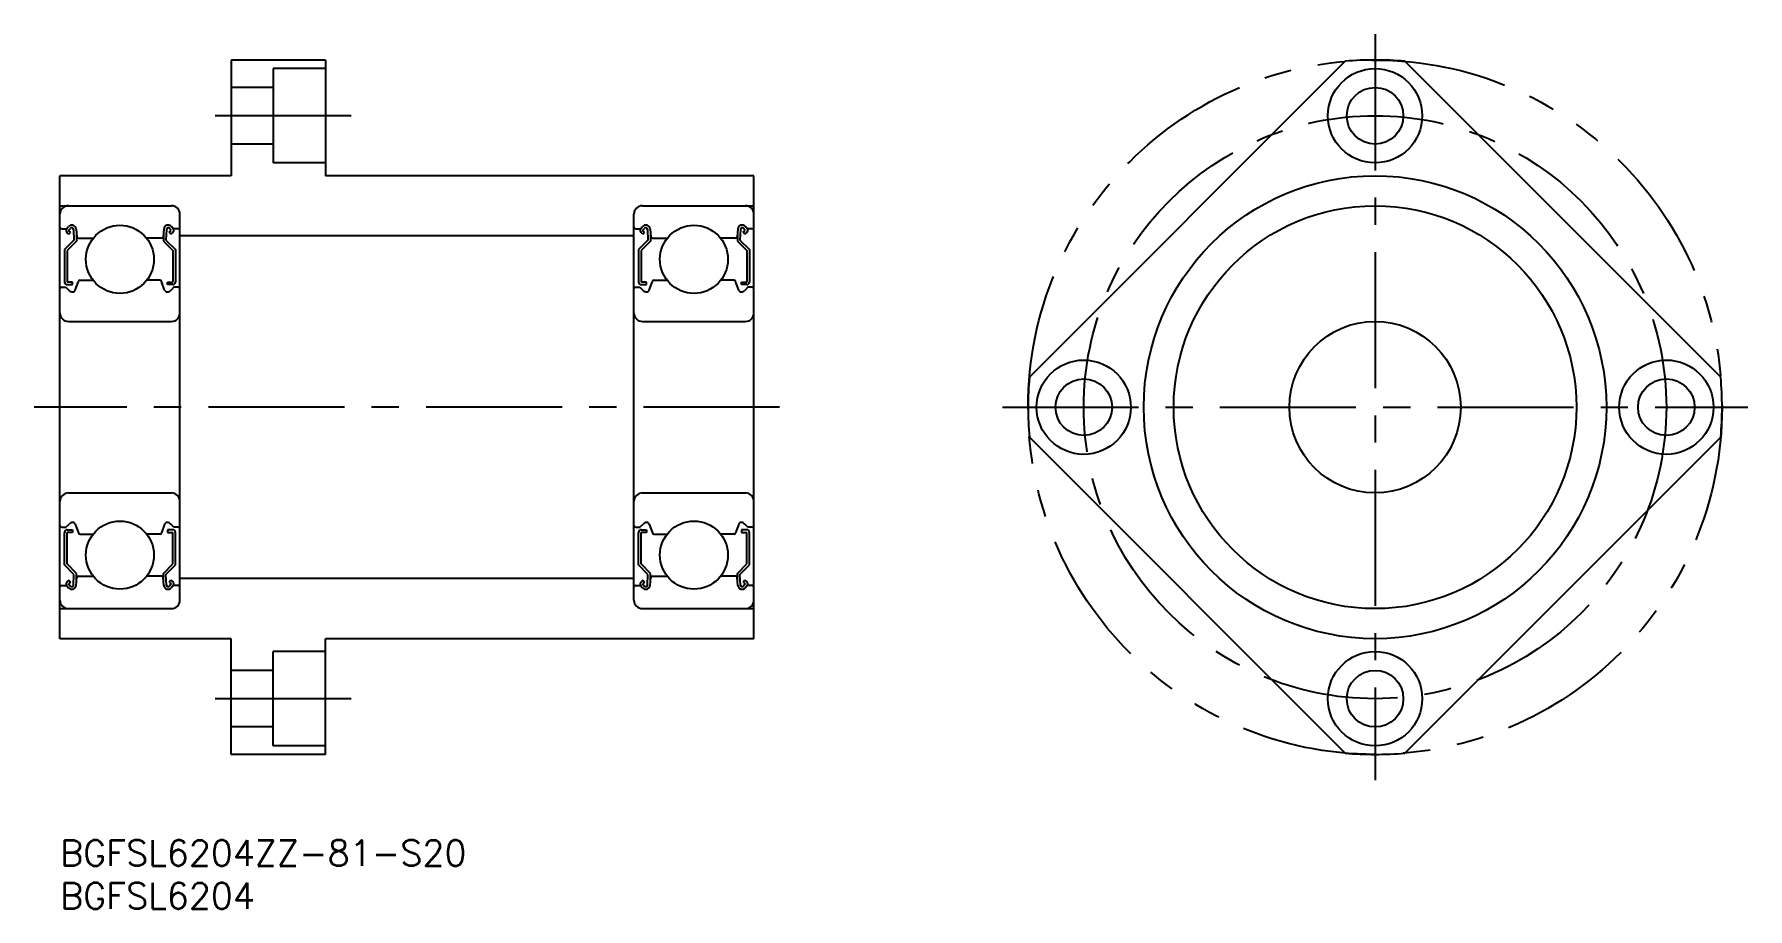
# Model space of a CAD drawing. Extents: x -3 to 197, y -8 to 94.
import ezdxf

# ---------------------------------------------------------------- set-up
doc = ezdxf.new("R2010")
doc.units = 0
doc.header["$LTSCALE"] = 0.5
doc.linetypes.add('CENTER', pattern=[50.8, 31.75, -6.35, 6.35, -6.35])
doc.linetypes.add('PHANTOM', pattern=[63.5, 31.75, -6.35, 6.35, -6.35, 6.35, -6.35])
for name, color, linetype in [('MSM_CENTER', 1, 'CENTER'), ('MSM_CONTINUOUS', 7, 'CONTINUOUS'), ('MSM_IMAGINARY', 6, 'PHANTOM'), ('MSM_PART_NUMBER', 7, 'CONTINUOUS')]:
    doc.layers.add(name, color=color, linetype=linetype)
doc.styles.get("Standard").update_dxf_attribs({"font": 'txt.shx', "height": 3, "bigfont": 'bigfont.shx'})

# ---------------------------------------------------------------- blocks, each defined once
blk = doc.blocks.new('*U25')
at = {"layer": 'MSM_PART_NUMBER'}
blk.add_text('BGFSL6204ZZ-81-S20', height=3, dxfattribs=at).set_placement((0, -3))
blk = doc.blocks.new('*U26')
at = {"layer": 'MSM_PART_NUMBER'}
blk.add_text('BGFSL6204', height=3, dxfattribs=at).set_placement((0, -8))

msp = doc.modelspace()

# ---------------------------------------------------------------- linework, layer by layer
at = {"layer": 'MSM_CENTER'}
for p, q in [((153.5, 94), (153.5, 7)), ((34, 84.5), (17, 84.5)), ((84, 50.5), (-3, 50.5)), ((110, 50.5), (197, 50.5)), ((34, 16.5), (17, 16.5))]:
    msp.add_line(p, q, dxfattribs=at)
msp.add_circle((153.5, 50.5), 34, dxfattribs=at)
at = {"layer": 'MSM_CONTINUOUS'}
for p, q in [((31, 91), (20, 91)), ((20, 91), (20, 77.5)), ((31, 91), (31, 77.5)), ((150.01, 90.85), (113.15, 53.99)), ((156.99, 90.85), (193.85, 53.99)), ((31, 90), (24.9, 90)), ((24.9, 90), (24.9, 79)), ((24.9, 87.8), (20, 87.8)), ((24.9, 81.2), (20, 81.2)), ((31, 79), (24.9, 79)), ((0, 23.5), (0, 77.5)), ((20, 77.5), (0, 77.5)), ((81, 77.5), (31, 77.5)), ((81, 23.5), (81, 77.5)), ((0, 74), (13, 74)), ((14, 28), (14, 73)), ((67, 28), (67, 73)), ((68, 74), (81, 74)), ((0.2, 71.3), (0.78, 71.3)), ((1.63, 70), (0.53, 68.9)), ((0.78, 71.3), (1, 71.56)), ((1.05, 70.68), (0.82, 70.88)), ((1.01, 71.11), (1.23, 71.36)), ((1.24, 70.91), (1.01, 71.11)), ((1.05, 70.68), (1.24, 70.91)), ((1.58, 71.24), (1.63, 70)), ((1.88, 71.28), (1.96, 70.38)), ((1.93, 70.73), (1.93, 69.88)), ((2.16, 70.2), (3.88, 70.2)), ((11.84, 70.2), (10.12, 70.2)), ((12.12, 71.28), (12.04, 70.38)), ((12.07, 70.73), (12.07, 69.88)), ((12.42, 71.24), (12.37, 70)), ((12.37, 70), (13.47, 68.9)), ((12.76, 70.91), (12.99, 71.11)), ((12.95, 70.68), (12.76, 70.91)), ((12.99, 71.11), (12.77, 71.36)), ((12.95, 70.68), (13.18, 70.88)), ((13.22, 71.3), (13, 71.56)), ((13.8, 71.3), (13.22, 71.3)), ((67, 70.5), (14, 70.5)), ((67.2, 71.3), (67.78, 71.3)), ((68.63, 70), (67.53, 68.9)), ((67.78, 71.3), (68, 71.56)), ((68.05, 70.68), (67.82, 70.88)), ((68.01, 71.11), (68.23, 71.36)), ((68.24, 70.91), (68.01, 71.11)), ((68.05, 70.68), (68.24, 70.91)), ((68.58, 71.24), (68.63, 70)), ((68.88, 71.28), (68.96, 70.38)), ((68.93, 70.73), (68.93, 69.88)), ((69.16, 70.2), (70.88, 70.2)), ((78.84, 70.2), (77.12, 70.2)), ((79.12, 71.28), (79.04, 70.38)), ((79.07, 70.73), (79.07, 69.88)), ((79.42, 71.24), (79.37, 70)), ((79.37, 70), (80.47, 68.9)), ((79.76, 70.91), (79.99, 71.11)), ((79.95, 70.68), (79.76, 70.91)), ((79.99, 71.11), (79.77, 71.36)), ((79.95, 70.68), (80.18, 70.88)), ((80.22, 71.3), (80, 71.56)), ((80.8, 71.3), (80.22, 71.3)), ((0.53, 68.9), (0.53, 65.1)), ((1.93, 69.88), (0.83, 68.78)), ((0.83, 68.78), (0.83, 65.1)), ((12.07, 69.88), (13.17, 68.78)), ((13.17, 68.78), (13.17, 65.1)), ((13.47, 68.9), (13.47, 65.1)), ((67.53, 68.9), (67.53, 65.1)), ((68.93, 69.88), (67.83, 68.78)), ((67.83, 68.78), (67.83, 65.1)), ((79.07, 69.88), (80.17, 68.78)), ((80.17, 68.78), (80.17, 65.1)), ((80.47, 68.9), (80.47, 65.1)), ((0.2, 64.5), (0.7, 64.5)), ((0.7, 64.5), (1.07, 64.13)), ((1.45, 65.1), (0.83, 65.1)), ((0.83, 64.8), (1.45, 64.8)), ((1.45, 64.8), (1.45, 65.1)), ((1.78, 64.15), (2.15, 65.17)), ((2.34, 65.3), (3.88, 65.3)), ((11.66, 65.3), (10.12, 65.3)), ((12.22, 64.15), (11.85, 65.17)), ((12.55, 64.8), (12.55, 65.1)), ((12.55, 65.1), (13.17, 65.1)), ((13.17, 64.8), (12.55, 64.8)), ((13.3, 64.5), (12.93, 64.13)), ((13.8, 64.5), (13.3, 64.5)), ((67.2, 64.5), (67.7, 64.5)), ((67.7, 64.5), (68.07, 64.13)), ((68.45, 65.1), (67.83, 65.1)), ((67.83, 64.8), (68.45, 64.8)), ((68.45, 64.8), (68.45, 65.1)), ((68.78, 64.15), (69.15, 65.17)), ((69.34, 65.3), (70.88, 65.3)), ((78.66, 65.3), (77.12, 65.3)), ((79.22, 64.15), (78.85, 65.17)), ((79.55, 64.8), (79.55, 65.1)), ((79.55, 65.1), (80.17, 65.1)), ((80.17, 64.8), (79.55, 64.8)), ((80.3, 64.5), (79.93, 64.13)), ((80.8, 64.5), (80.3, 64.5)), ((1, 60.5), (13, 60.5)), ((68, 60.5), (80, 60.5)), ((113.15, 47.01), (150.01, 10.15)), ((156.99, 10.15), (193.85, 47.01)), ((1, 40.5), (13, 40.5)), ((68, 40.5), (80, 40.5)), ((0.2, 36.5), (0.7, 36.5)), ((0.7, 36.5), (1.07, 36.87)), ((0.83, 36.2), (1.45, 36.2)), ((1.45, 36.2), (1.45, 35.9)), ((1.78, 36.85), (2.15, 35.83)), ((12.22, 36.85), (11.85, 35.83)), ((12.55, 36.2), (12.55, 35.9)), ((13.17, 36.2), (12.55, 36.2)), ((13.3, 36.5), (12.93, 36.87)), ((13.8, 36.5), (13.3, 36.5)), ((67.2, 36.5), (67.7, 36.5)), ((67.7, 36.5), (68.07, 36.87)), ((67.83, 36.2), (68.45, 36.2)), ((68.45, 36.2), (68.45, 35.9)), ((68.78, 36.85), (69.15, 35.83)), ((79.22, 36.85), (78.85, 35.83)), ((79.55, 36.2), (79.55, 35.9)), ((80.17, 36.2), (79.55, 36.2)), ((80.3, 36.5), (79.93, 36.87)), ((80.8, 36.5), (80.3, 36.5)), ((0.53, 32.1), (0.53, 35.9)), ((0.83, 32.22), (0.83, 35.9)), ((1.45, 35.9), (0.83, 35.9)), ((2.34, 35.7), (3.88, 35.7)), ((11.66, 35.7), (10.12, 35.7)), ((12.55, 35.9), (13.17, 35.9)), ((13.17, 32.22), (13.17, 35.9)), ((13.47, 32.1), (13.47, 35.9)), ((67.53, 32.1), (67.53, 35.9)), ((67.83, 32.22), (67.83, 35.9)), ((68.45, 35.9), (67.83, 35.9)), ((69.34, 35.7), (70.88, 35.7)), ((78.66, 35.7), (77.12, 35.7)), ((79.55, 35.9), (80.17, 35.9)), ((80.17, 32.22), (80.17, 35.9)), ((80.47, 32.1), (80.47, 35.9)), ((1.63, 31), (0.53, 32.1)), ((1.93, 31.12), (0.83, 32.22)), ((12.07, 31.12), (13.17, 32.22)), ((12.37, 31), (13.47, 32.1)), ((68.63, 31), (67.53, 32.1)), ((68.93, 31.12), (67.83, 32.22)), ((79.07, 31.12), (80.17, 32.22)), ((79.37, 31), (80.47, 32.1)), ((1.05, 30.32), (0.82, 30.12)), ((1.24, 30.09), (1.01, 29.89)), ((1.05, 30.32), (1.24, 30.09)), ((1.58, 29.76), (1.63, 31)), ((1.88, 29.72), (1.96, 30.62)), ((1.93, 30.27), (1.93, 31.12)), ((2.16, 30.8), (3.88, 30.8)), ((11.84, 30.8), (10.12, 30.8)), ((12.12, 29.72), (12.04, 30.62)), ((12.07, 30.27), (12.07, 31.12)), ((12.42, 29.76), (12.37, 31)), ((12.95, 30.32), (12.76, 30.09)), ((12.76, 30.09), (12.99, 29.89)), ((12.95, 30.32), (13.18, 30.12)), ((67, 30.5), (14, 30.5)), ((68.05, 30.32), (67.82, 30.12)), ((68.24, 30.09), (68.01, 29.89)), ((68.05, 30.32), (68.24, 30.09)), ((68.58, 29.76), (68.63, 31)), ((68.88, 29.72), (68.96, 30.62)), ((68.93, 30.27), (68.93, 31.12)), ((69.16, 30.8), (70.88, 30.8)), ((78.84, 30.8), (77.12, 30.8)), ((79.12, 29.72), (79.04, 30.62)), ((79.07, 30.27), (79.07, 31.12)), ((79.42, 29.76), (79.37, 31)), ((79.95, 30.32), (79.76, 30.09)), ((79.76, 30.09), (79.99, 29.89)), ((79.95, 30.32), (80.18, 30.12)), ((0.2, 29.7), (0.78, 29.7)), ((0.78, 29.7), (1, 29.44)), ((1.01, 29.89), (1.23, 29.64)), ((12.99, 29.89), (12.77, 29.64)), ((13.22, 29.7), (13, 29.44)), ((13.8, 29.7), (13.22, 29.7)), ((67.2, 29.7), (67.78, 29.7)), ((67.78, 29.7), (68, 29.44)), ((68.01, 29.89), (68.23, 29.64)), ((79.99, 29.89), (79.77, 29.64)), ((80.22, 29.7), (80, 29.44)), ((80.8, 29.7), (80.22, 29.7)), ((0, 27), (13, 27)), ((68, 27), (81, 27)), ((20, 23.5), (0, 23.5)), ((20, 10), (20, 23.5)), ((31, 10), (31, 23.5)), ((81, 23.5), (31, 23.5)), ((31, 22), (24.9, 22)), ((24.9, 11), (24.9, 22)), ((24.9, 19.8), (20, 19.8)), ((24.9, 13.2), (20, 13.2)), ((31, 11), (24.9, 11)), ((31, 10), (20, 10))]:
    msp.add_line(p, q, dxfattribs=at)
for centre, radius in [((153.5, 84.5), 5.5), ((153.5, 84.5), 3.3), ((153.5, 50.5), 27), ((153.5, 50.5), 23.5), ((7, 67.75), 3.97), ((74, 67.75), 3.97), ((153.5, 50.5), 10), ((119.5, 50.5), 5.5), ((187.5, 50.5), 5.5), ((119.5, 50.5), 3.3), ((187.5, 50.5), 3.3), ((7, 33.25), 3.97), ((74, 33.25), 3.97), ((153.5, 16.5), 5.5), ((153.5, 16.5), 3.3)]:
    msp.add_circle(centre, radius, dxfattribs=at)
for centre, radius, start, end in [((153.5, 50.5), 40.5, 85.0546, 94.9454), ((1, 73), 1, 90, 180), ((13, 73), 1, 0, 90), ((68, 73), 1, 90, 180), ((80, 73), 1, 0, 90), ((0.2, 71.5), 0.2, 180, 270), ((1.01, 71.11), 0.3, 139.9098, 229.9963), ((1.38, 71.24), 0.5, 4.987, 139.9098), ((1.38, 71.24), 0.2, 2.3754, 139.9922), ((2.16, 70.4), 0.2, 184.987, 270), ((11.84, 70.4), 0.2, 270, 355.013), ((12.62, 71.24), 0.5, 40.0902, 175.013), ((12.62, 71.24), 0.2, 40.0078, 177.6246), ((12.99, 71.11), 0.3, 310.0037, 40.0902), ((13.8, 71.5), 0.2, 270, 0), ((67.2, 71.5), 0.2, 180, 270), ((68.01, 71.11), 0.3, 139.9098, 229.9963), ((68.38, 71.24), 0.5, 4.987, 139.9098), ((68.38, 71.24), 0.2, 2.3754, 139.9922), ((69.16, 70.4), 0.2, 184.987, 270), ((78.84, 70.4), 0.2, 270, 355.013), ((79.62, 71.24), 0.5, 40.0902, 175.013), ((79.62, 71.24), 0.2, 40.0078, 177.6246), ((79.99, 71.11), 0.3, 310.0037, 40.0902), ((80.8, 71.5), 0.2, 270, 0), ((0.2, 64.3), 0.2, 90, 180), ((0.83, 65.1), 0.3, 180, 270), ((1.5, 64.55), 0.6, 225, 267.9591), ((1.5, 64.25), 0.3, 265.5374, 340.0299), ((2.34, 65.1), 0.2, 90, 160.0299), ((11.66, 65.1), 0.2, 19.9701, 90), ((12.5, 64.25), 0.3, 199.9701, 274.4626), ((12.5, 64.55), 0.6, 272.0409, 315), ((13.17, 65.1), 0.3, 270, 0), ((13.8, 64.3), 0.2, 0, 90), ((67.2, 64.3), 0.2, 90, 180), ((67.83, 65.1), 0.3, 180, 270), ((68.5, 64.55), 0.6, 225, 267.9591), ((68.5, 64.25), 0.3, 265.5374, 340.0299), ((69.34, 65.1), 0.2, 90, 160.0299), ((78.66, 65.1), 0.2, 19.9701, 90), ((79.5, 64.25), 0.3, 199.9701, 274.4626), ((79.5, 64.55), 0.6, 272.0409, 315), ((80.17, 65.1), 0.3, 270, 0), ((80.8, 64.3), 0.2, 0, 90), ((1, 61.5), 1, 180, 270), ((13, 61.5), 1, 270, 0), ((68, 61.5), 1, 180, 270), ((80, 61.5), 1, 270, 0), ((153.5, 50.5), 40.5, 175.0546, 184.9454), ((153.5, 50.5), 40.5, 355.0546, 4.9454), ((1, 39.5), 1, 90, 180), ((13, 39.5), 1, 0, 90), ((68, 39.5), 1, 90, 180), ((80, 39.5), 1, 0, 90), ((0.2, 36.7), 0.2, 180, 270), ((0.83, 35.9), 0.3, 90, 180), ((1.5, 36.45), 0.6, 92.0409, 135), ((1.5, 36.75), 0.3, 19.9701, 94.4626), ((12.5, 36.75), 0.3, 85.5374, 160.0299), ((12.5, 36.45), 0.6, 45, 87.9591), ((13.17, 35.9), 0.3, 0, 90), ((13.8, 36.7), 0.2, 270, 0), ((67.2, 36.7), 0.2, 180, 270), ((67.83, 35.9), 0.3, 90, 180), ((68.5, 36.45), 0.6, 92.0409, 135), ((68.5, 36.75), 0.3, 19.9701, 94.4626), ((79.5, 36.75), 0.3, 85.5374, 160.0299), ((79.5, 36.45), 0.6, 45, 87.9591), ((80.17, 35.9), 0.3, 0, 90), ((80.8, 36.7), 0.2, 270, 0), ((2.34, 35.9), 0.2, 199.9701, 270), ((11.66, 35.9), 0.2, 270, 340.0299), ((69.34, 35.9), 0.2, 199.9701, 270), ((78.66, 35.9), 0.2, 270, 340.0299), ((1.01, 29.89), 0.3, 130.0037, 220.0902), ((2.16, 30.6), 0.2, 90, 175.013), ((11.84, 30.6), 0.2, 4.987, 90), ((12.99, 29.89), 0.3, 319.9098, 49.9963), ((68.01, 29.89), 0.3, 130.0037, 220.0902), ((69.16, 30.6), 0.2, 90, 175.013), ((78.84, 30.6), 0.2, 4.987, 90), ((79.99, 29.89), 0.3, 319.9098, 49.9963), ((0.2, 29.5), 0.2, 90, 180), ((1.38, 29.76), 0.5, 220.0902, 355.013), ((1.38, 29.76), 0.2, 220.0078, 357.6246), ((12.62, 29.76), 0.5, 184.987, 319.9098), ((12.62, 29.76), 0.2, 182.3754, 319.9922), ((13.8, 29.5), 0.2, 0, 90), ((67.2, 29.5), 0.2, 90, 180), ((68.38, 29.76), 0.5, 220.0902, 355.013), ((68.38, 29.76), 0.2, 220.0078, 357.6246), ((79.62, 29.76), 0.5, 184.987, 319.9098), ((79.62, 29.76), 0.2, 182.3754, 319.9922), ((80.8, 29.5), 0.2, 0, 90), ((1, 28), 1, 180, 270), ((13, 28), 1, 270, 0), ((68, 28), 1, 180, 270), ((80, 28), 1, 270, 0), ((153.5, 50.5), 40.5, 265.0546, 274.9454)]:
    msp.add_arc(centre, radius, start, end, dxfattribs=at)
at = {"layer": 'MSM_IMAGINARY'}
msp.add_circle((153.5, 50.5), 40.5, dxfattribs=at)

# ---------------------------------------------------------------- block references
at = {"layer": 'MSM_CONTINUOUS'}
for name in ['*U25', '*U26']:
    msp.add_blockref(name, (0, 0), dxfattribs=at)

doc.saveas('drawing.dxf')
